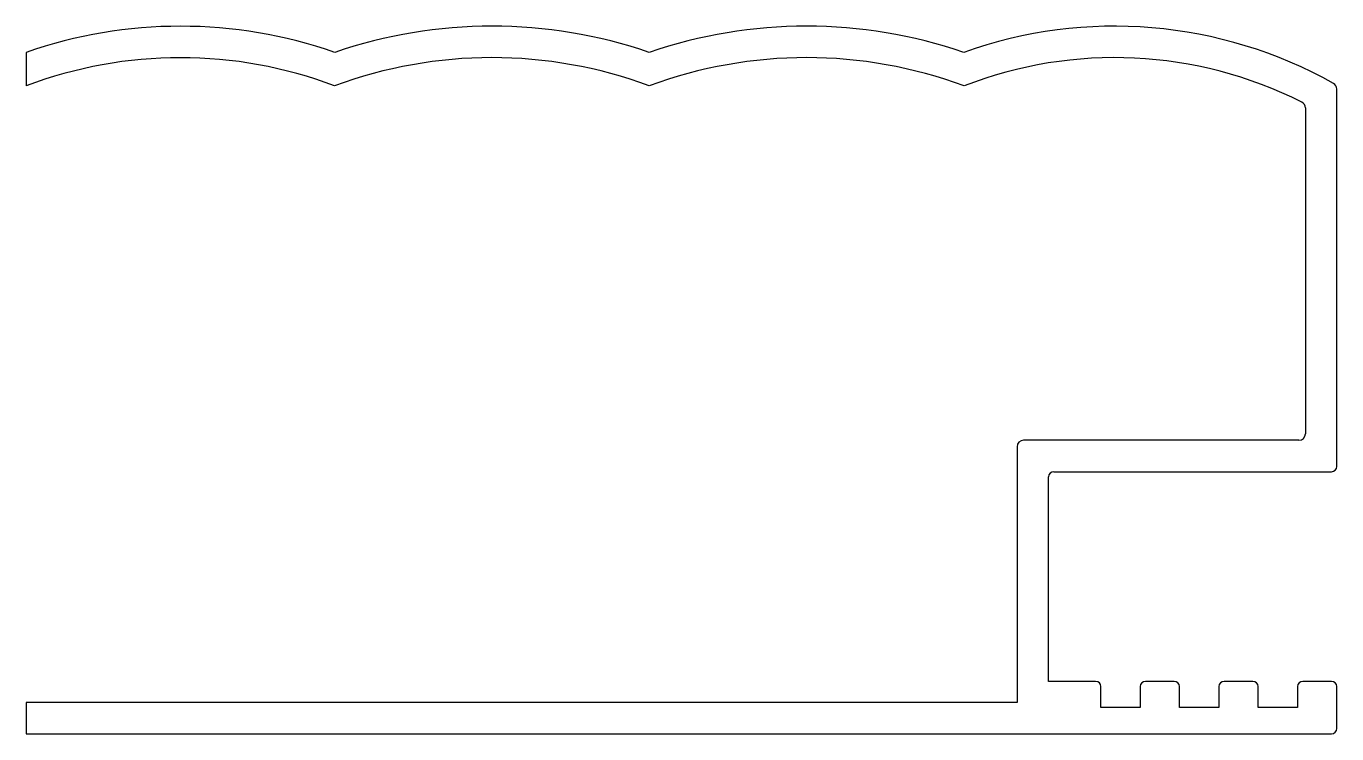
# Model space of a CAD drawing. Extents: x 452.7 to 502.7, y 22.5 to 49.5.
import ezdxf

# ---------------------------------------------------------------- set-up
doc = ezdxf.new("R2010")
doc.units = 0
doc.header["$LTSCALE"] = 5
doc.linetypes.add('CENTER', pattern=[1.25, 0.8, -0.15, 0.15, -0.15])
doc.layers.add('EKSEN', color=1, linetype='CENTER')

msp = doc.modelspace()

# ---------------------------------------------------------------- linework, layer by layer
at = {"layer": 'EKSEN', "color": 0, "linetype": 'BYBLOCK'}
for p, q in [((452.691, 48.541), (452.691, 47.264)), ((502.691, 32.741), (502.691, 47.144)), ((501.491, 46.423), (501.491, 33.991)), ((501.241, 33.741), (490.741, 33.741)), ((490.491, 33.491), (490.491, 23.741)), ((491.891, 32.541), (502.491, 32.541)), ((491.691, 24.541), (491.691, 32.341)), ((493.491, 24.541), (491.691, 24.541)), ((496.491, 24.541), (495.391, 24.541)), ((499.491, 24.541), (498.391, 24.541)), ((502.491, 24.541), (501.391, 24.541)), ((493.691, 23.541), (493.691, 24.341)), ((495.191, 24.341), (495.191, 23.541)), ((496.691, 23.541), (496.691, 24.341)), ((498.191, 24.341), (498.191, 23.541)), ((499.691, 23.541), (499.691, 24.341)), ((501.191, 24.341), (501.191, 23.541)), ((502.691, 22.741), (502.691, 24.341)), ((490.491, 23.741), (452.691, 23.741)), ((452.691, 23.741), (452.691, 22.541)), ((495.191, 23.541), (493.691, 23.541)), ((498.191, 23.541), (496.691, 23.541)), ((501.191, 23.541), (499.691, 23.541)), ((452.691, 22.541), (502.491, 22.541))]:
    msp.add_line(p, q, dxfattribs=at)
for centre, radius, start, end in [((458.576, 31.723), 17.818, 70.7152, 109.2888), ((470.462, 31.042), 18.5, 71.0773, 108.9266), ((482.462, 31.042), 18.5, 71.0773, 108.9266), ((494.216, 32.479), 17.063, 60.7145, 109.712), ((458.576, 31.723), 16.618, 69.2767, 110.7433), ((470.462, 31.042), 17.3, 69.709, 110.3102), ((482.462, 31.042), 17.3, 69.6758, 110.295), ((494.216, 32.479), 15.863, 63.2628, 111.2361), ((502.441, 47.144), 0.25, 360, 60.7145), ((501.241, 46.423), 0.25, 360, 63.2628), ((490.741, 33.491), 0.25, 90, 180), ((501.241, 33.991), 0.25, 270, 360), ((491.891, 32.341), 0.2, 90, 180), ((502.491, 32.741), 0.2, 270, 360), ((493.491, 24.341), 0.2, 360, 90), ((495.391, 24.341), 0.2, 90, 180), ((496.491, 24.341), 0.2, 360, 90), ((498.391, 24.341), 0.2, 90, 180), ((499.491, 24.341), 0.2, 0, 90), ((501.391, 24.341), 0.2, 90, 180), ((502.491, 24.341), 0.2, 0, 90), ((502.491, 22.741), 0.2, 270, 360)]:
    msp.add_arc(centre, radius, start, end, dxfattribs=at)

doc.saveas('drawing.dxf')
